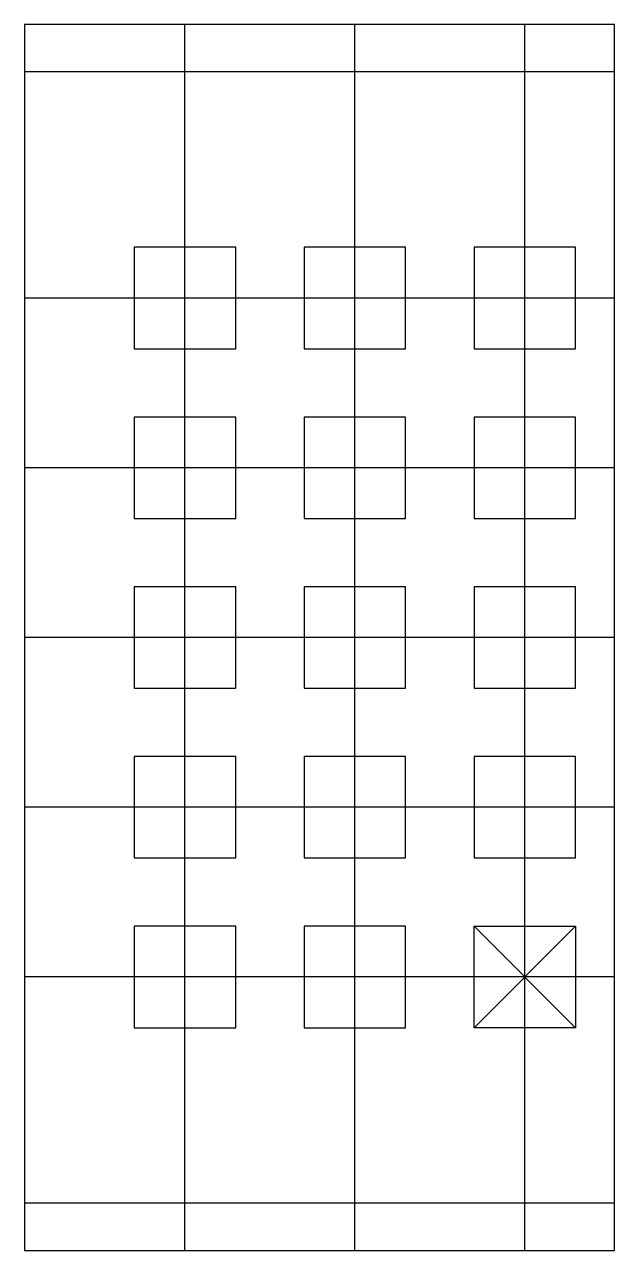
# Model space of a CAD drawing. Header units: millimetres. Extents: x -125 to 125, y -260 to 260.
import ezdxf

# ---------------------------------------------------------------- set-up
doc = ezdxf.new("R2010")
doc.units = ezdxf.units.MM
doc.layers.get('0').update_dxf_attribs({"linetype": 'CONTINUOUS'})

msp = doc.modelspace()

# ---------------------------------------------------------------- linework, layer by layer
for p, q in [((-57, -260), (-57, 260)), ((15, -260), (15, 260)), ((87, -260), (87, 260)), ((125, 240), (-125, 240)), ((125, 144), (-125, 144)), ((125, 72), (-125, 72)), ((125, 0), (-125, 0)), ((125, -72), (-125, -72)), ((65.5, -165.5), (65.5, -122.5)), ((65.5, -122.5), (108.5, -122.5)), ((108.5, -165.5), (65.5, -122.5)), ((65.5, -165.5), (108.5, -122.5)), ((108.5, -122.5), (108.5, -165.5)), ((125, -144), (-125, -144)), ((108.5, -165.5), (65.5, -165.5)), ((125, -240), (-125, -240))]:
    msp.add_line(p, q)
for points in [[(-125, 260), (-125, -260), (125, -260), (125, 260)], [(-78.5, 165.5), (-78.5, 122.5), (-35.5, 122.5), (-35.5, 165.5)], [(-6.5, 165.5), (-6.5, 122.5), (36.5, 122.5), (36.5, 165.5)], [(65.5, 165.5), (65.5, 122.5), (108.5, 122.5), (108.5, 165.5)], [(-78.5, 93.5), (-78.5, 50.5), (-35.5, 50.5), (-35.5, 93.5)], [(-6.5, 93.5), (-6.5, 50.5), (36.5, 50.5), (36.5, 93.5)], [(65.5, 93.5), (65.5, 50.5), (108.5, 50.5), (108.5, 93.5)], [(-78.5, 21.5), (-78.5, -21.5), (-35.5, -21.5), (-35.5, 21.5)], [(-6.5, 21.5), (-6.5, -21.5), (36.5, -21.5), (36.5, 21.5)], [(65.5, 21.5), (65.5, -21.5), (108.5, -21.5), (108.5, 21.5)], [(-78.5, -50.5), (-78.5, -93.5), (-35.5, -93.5), (-35.5, -50.5)], [(-6.5, -50.5), (-6.5, -93.5), (36.5, -93.5), (36.5, -50.5)], [(65.5, -50.5), (65.5, -93.5), (108.5, -93.5), (108.5, -50.5)], [(-78.5, -122.5), (-78.5, -165.5), (-35.5, -165.5), (-35.5, -122.5)], [(-6.5, -122.5), (-6.5, -165.5), (36.5, -165.5), (36.5, -122.5)]]:
    msp.add_lwpolyline(points, close=True)

doc.saveas('drawing.dxf')
